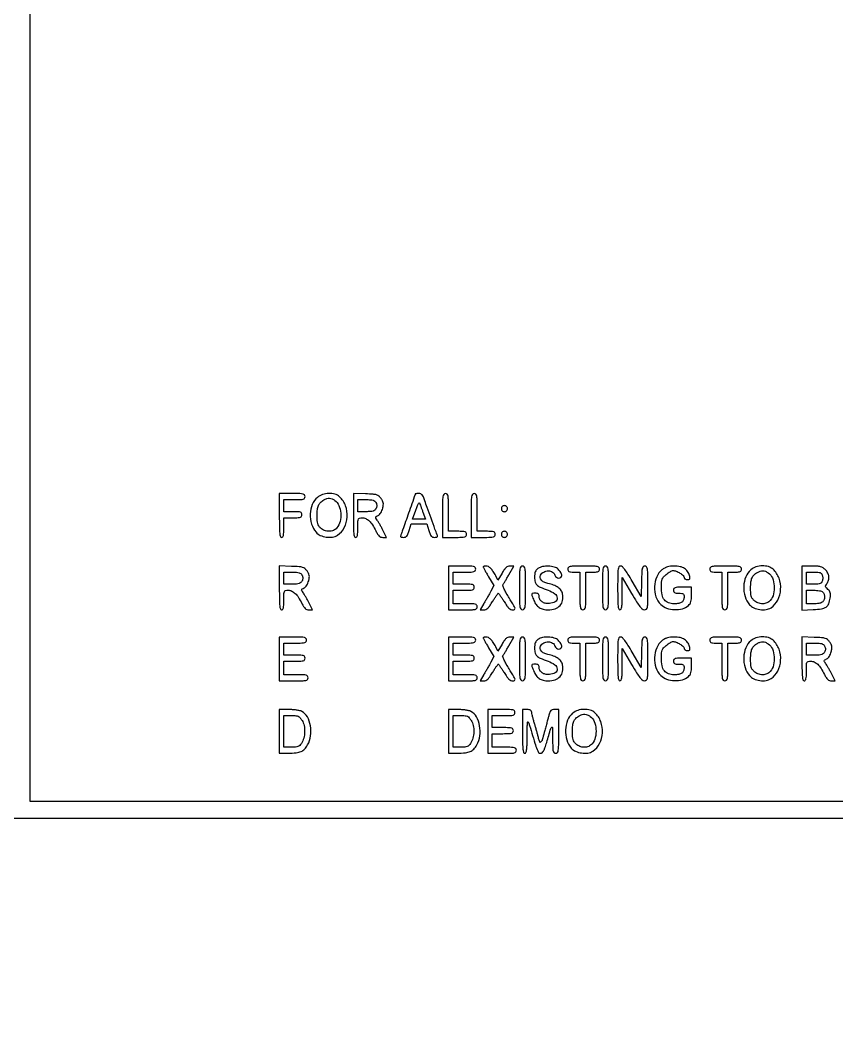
# Model space of a CAD drawing. Extents: x 0 to 1066, y 0 to 761.
# Drawn here: x 777.3 to 823, y 0 to 56.9 of the extents above; entities that cross this region are included whole.
import ezdxf

# ---------------------------------------------------------------- set-up
doc = ezdxf.new("R2010")
doc.units = 0
doc.header["$MEASUREMENT"] = 0

msp = doc.modelspace()

# ---------------------------------------------------------------- linework, layer by layer
for points in [[(183.390323, 95.266879, 0.000001), (192.989143, 95.254457, 0.000118)], [(329.859243, 95.267872, -0.000023), (352.558836, 95.240684, -0.000004), (375.624384, 95.211821, -0.198594)], [(479.458836, 95.240684, -0.000004), (502.524384, 95.211821, -0.198594)], [(710.559243, 95.267872, -0.000023), (733.258836, 95.240684, -0.000004), (756.324384, 95.211821, -0.198594)], [(416.092229, 95.24091, -0.000004), (439.072908, 95.212432, -0.198597)], [(542.992229, 95.24091, -0.000004), (565.972908, 95.212432, -0.198597)], [(606.442229, 95.24091, -0.000004), (629.422908, 95.212432, -0.198597)], [(669.892229, 95.24091, -0.000004), (692.872908, 95.212432, -0.198597)], [(756.492312, 95.079344, -0.00001), (757.544456, 86.85292, -0.000054)]]:
    msp.add_lwpolyline(points, format="xyb")
for points in [[(409.06215, 749.15415), (40.8618, 749.132981), (40.8618, 380.65769), (40.8618, 12.1824), (501.2973, 12.1824), (961.7328, 12.1824), (961.7328, 380.646631), (961.7328, 749.110861), (961.41555, 749.1633, 0.040886), (961.153339, 749.184871, 0.000002), (934.190609, 749.194398, 0.000089), (904.448031, 749.199508, 0.000054), (869.1804, 749.195529, -0.000029), (813.61687, 749.186499, -0.000004), (696.10453, 749.175037, -0.000004), (556.774728, 749.163736, -0.000004)], [(791.7714, 29.1447, 0.003213), (791.775728, 28.471179, 0.022561), (791.794738, 28.1436, 0.049302), (791.830653, 27.967877, 0.328801), (791.8983, 27.918, 0.232029), (791.960037, 27.94828, 0.108427), (791.999169, 28.0308, 0.047315), (792.019901, 28.186657, 0.00942), (792.0252, 28.4679), (792.0252, 29.0178), (792.5328, 29.0178, 0.008455), (792.826498, 29.022767, 0.072107), (792.9558, 29.046, 0.188641), (793.017332, 29.097268, 0.12648), (793.0404, 29.187, 0.12648), (793.017332, 29.276732, 0.188641), (792.9558, 29.328, 0.072107), (792.826498, 29.351233, 0.008455), (792.5328, 29.3562), (792.0252, 29.3562), (792.0252, 29.6946), (792.0252, 30.033), (792.6174, 30.033, 0.006583), (792.967292, 30.037607, 0.063075), (793.114425, 30.060193, 0.183695), (793.18327, 30.111626, 0.142406), (793.2096, 30.2022, 0.165398), (793.178483, 30.293695, 0.1727), (793.098563, 30.345274, 0.052938), (792.924845, 30.367157, 0.004884), (792.4905, 30.3714), (791.7714, 30.3714)], [(793.901203, 30.159373, 0.123885), (793.618012, 29.766677, 0.085485), (793.504437, 29.227757, 0.082885), (793.576908, 28.665736, 0.104562), (793.828639, 28.207126, 0.111799), (794.066609, 28.030775, 0.06908), (794.403008, 27.935081, 0.069045), (794.752965, 27.934615, 0.111332), (795.030882, 28.038681, 0.131426), (795.411639, 28.46466, 0.103697), (795.572054, 29.064311, 0.101152), (795.47939, 29.690653, 0.118621), (795.148771, 30.190219, 0.118666), (794.889035, 30.336801, 0.075716), (794.543356, 30.380738, 0.073305), (794.188341, 30.319407, 0.095814)], [(795.9168, 29.148121, 0.003202), (795.921126, 28.472613, 0.022501), (795.940132, 28.14417, 0.049121), (795.97603, 27.967947, 0.329081), (796.0437, 27.918, 0.232029), (796.105437, 27.94828, 0.108427), (796.144569, 28.0308, 0.047315), (796.165301, 28.186657, 0.00942), (796.1706, 28.4679, -0.00595), (796.174907, 28.829865, -0.096871), (796.200944, 28.947998, -0.238613), (796.26561, 29.001615, -0.056005), (796.409653, 29.0178, -0.111153), (796.611105, 28.972456, -0.081177), (796.80042, 28.841601, -0.058854), (796.98611, 28.614971, -0.025924), (797.177972, 28.27755, 0.021841), (797.277716, 28.098753, 0.069009), (797.36487, 27.993227, 0.100305), (797.457378, 27.937432, 0.085906), (797.569645, 27.918), (797.78085, 27.918), (797.574673, 28.31985, 0.006834), (797.486606, 28.485872, 0.006481), (797.392498, 28.652412, 0.006451), (797.305451, 28.79756, 0.022591), (797.244027, 28.887675, -0.02569), (797.177448, 28.986664, -0.192002), (797.168529, 29.041464, -0.198014), (797.199863, 29.08639, -0.027525), (797.300728, 29.143575, 0.089041), (797.378681, 29.201414, 0.046566), (797.453198, 29.297076, 0.042448), (797.516434, 29.417402, 0.038847), (797.560664, 29.550263, 0.026721), (797.594634, 29.726622, 0.076578), (797.592642, 29.851041, 0.082928), (797.553616, 29.963384, 0.035157), (797.467272, 30.098062, 0.057331), (797.344702, 30.22834, 0.10358), (797.216317, 30.297632, 0.055706), (797.021185, 30.332574, 0.007564), (796.605958, 30.353671), (795.9168, 30.378243)], [(799.385395, 30.35025, -0.084799), (799.378891, 30.312234, -0.000052), (799.01292, 29.273462, -0.000388), (798.677376, 28.323728, -0.009822), (798.580375, 28.06605, 0.060048), (798.560783, 27.992319, 0.230938), (798.575032, 27.948462, 0.170663), (798.623125, 27.924354, 0.031659), (798.723379, 27.918, 0.086283), (798.831494, 27.936797, 0.134827), (798.908323, 27.990759, 0.082591), (798.970396, 28.09777, 0.018432), (799.037868, 28.2987), (799.150276, 28.6794), (799.595243, 28.6794), (800.040211, 28.6794), (800.1468, 28.2987, 0.017944), (800.212185, 28.09379, 0.087286), (800.272412, 27.988331, 0.141822), (800.349634, 27.935952, 0.078722), (800.462946, 27.918, 0.029308), (800.568092, 27.924168, 0.166988), (800.617822, 27.948076, 0.236769), (800.632664, 27.991866, 0.061225), (800.61289, 28.06605, -0.006965), (800.490601, 28.382406, -0.001209), (800.269345, 28.98384, -0.001323), (800.049617, 29.590587, -0.005089), (799.917852, 29.96955, 0.017403), (799.839081, 30.1793, 0.074917), (799.770322, 30.293075, 0.125362), (799.690616, 30.350972, 0.094981), (799.584049, 30.3714, 0.00999), (799.507884, 30.369878, 0.016528), (799.443752, 30.365187, 0.010464), (799.392648, 30.358662, 0.371455)], [(800.9082, 29.1447), (800.9082, 27.918), (801.585, 27.918, 0.005351), (801.991178, 27.922347, 0.055952), (802.15605, 27.944437, 0.176663), (802.23226, 27.995984, 0.157888), (802.2618, 28.0872, 0.12648), (802.238732, 28.176932, 0.188641), (802.1772, 28.2282, 0.072107), (802.047898, 28.251433, 0.008455), (801.7542, 28.2564), (801.2466, 28.2564), (801.2466, 29.3139, 0.002827), (801.242869, 29.973859, 0.036854), (801.222066, 30.218062, 0.138781), (801.170806, 30.328532, 0.218517), (801.0774, 30.3714, 0.240299), (800.983078, 30.323291, 0.123223), (800.932267, 30.196912, 0.031956), (800.911789, 29.917562, 0.002322)], [(802.5156, 29.1447), (802.5156, 27.918), (803.1924, 27.918, 0.005351), (803.598578, 27.922347, 0.055952), (803.76345, 27.944437, 0.176663), (803.83966, 27.995984, 0.157888), (803.8692, 28.0872, 0.12648), (803.846132, 28.176932, 0.188641), (803.7846, 28.2282, 0.072107), (803.655298, 28.251433, 0.008455), (803.3616, 28.2564), (802.854, 28.2564), (802.854, 29.3139, 0.002827), (802.850269, 29.973859, 0.036854), (802.829466, 30.218062, 0.138781), (802.778206, 30.328532, 0.218517), (802.6848, 30.3714, 0.240299), (802.590478, 30.323291, 0.123223), (802.539667, 30.196912, 0.031956), (802.519189, 29.917562, 0.002322)], [(794.880297, 29.987639, -0.143223), (795.107998, 29.703323, -0.079931), (795.21046, 29.268153, -0.077332), (795.172265, 28.807018, -0.11509), (794.990996, 28.44675, -0.119537), (794.802584, 28.307195, -0.098447), (794.556927, 28.256552, -0.09388), (794.300477, 28.303262, -0.097006), (794.082203, 28.440347, -0.056872), (793.981283, 28.55944, -0.080028), (793.923387, 28.685796, -0.054705), (793.895563, 28.857524, -0.014142), (793.889091, 29.138297, -0.025001), (793.908155, 29.483155, -0.075567), (793.967582, 29.710138, -0.098225), (794.081037, 29.875005, -0.062967), (794.2671, 30.015419, -0.051006), (794.431866, 30.088758, -0.090781), (794.578514, 30.108795, -0.090761), (794.722771, 30.075581, -0.050966)], [(797.1858, 29.8638, -0.049536), (797.221962, 29.776426, -0.073486), (797.234053, 29.6946, -0.073486), (797.221962, 29.612774, -0.049536), (797.1858, 29.5254, -0.09537), (797.116905, 29.440475, -0.100861), (797.022666, 29.389233, -0.059921), (796.877632, 29.363248, -0.014397), (796.632923, 29.3562), (796.1706, 29.3562), (796.1706, 29.6946), (796.1706, 30.033), (796.632923, 30.033, -0.014397), (796.877632, 30.025952, -0.059921), (797.022666, 29.999967, -0.100861), (797.116905, 29.948725, -0.09537)], [(799.811555, 29.33505), (799.961344, 28.9332), (799.599038, 28.9332), (799.236732, 28.9332), (799.414543, 29.447618, -0.011999), (799.485293, 29.637424, -0.026422), (799.550317, 29.777859, -0.047278), (799.600634, 29.854501, -0.601846), (799.62706, 29.849468, 0.009837), (799.648896, 29.783295, 0.001488), (799.695571, 29.651923, 0.001668), (799.751662, 29.497156, 0.001442)], [(804.2076, 29.5254, 0.072254), (804.218331, 29.451531, 0.124864), (804.2499, 29.3985, 0.124864), (804.302931, 29.366931, 0.072254), (804.3768, 29.3562, 0.072254), (804.450669, 29.366931, 0.124864), (804.5037, 29.3985, 0.124864), (804.535269, 29.451531, 0.072254), (804.546, 29.5254, 0.072254), (804.535269, 29.599269, 0.124864), (804.5037, 29.6523, 0.124864), (804.450669, 29.683869, 0.072254), (804.3768, 29.6946, 0.072254), (804.302931, 29.683869, 0.124864), (804.2499, 29.6523, 0.124864), (804.218331, 29.599269, 0.072254)], [(804.2076, 28.0872, 0.072254), (804.218331, 28.013331, 0.124864), (804.2499, 27.9603, 0.124864), (804.302931, 27.928731, 0.072254), (804.3768, 27.918, 0.072254), (804.450669, 27.928731, 0.124864), (804.5037, 27.9603, 0.124864), (804.535269, 28.013331, 0.072254), (804.546, 28.0872, 0.072254), (804.535269, 28.161069, 0.124864), (804.5037, 28.2141, 0.124864), (804.450669, 28.245669, 0.072254), (804.3768, 28.2564, 0.072254), (804.302931, 28.245669, 0.124864), (804.2499, 28.2141, 0.124864), (804.218331, 28.161069, 0.072254)], [(791.7714, 25.087321, 0.003202), (791.775726, 24.411813, 0.022501), (791.794732, 24.08337, 0.049121), (791.83063, 23.907147, 0.329081), (791.8983, 23.8572, 0.232029), (791.960037, 23.88748, 0.108427), (791.999169, 23.97, 0.047315), (792.019901, 24.125857, 0.00942), (792.0252, 24.4071, -0.00595), (792.029507, 24.769065, -0.096871), (792.055544, 24.887198, -0.238613), (792.12021, 24.940815, -0.056005), (792.264253, 24.957, -0.111153), (792.465705, 24.911656, -0.081177), (792.65502, 24.780801, -0.058854), (792.84071, 24.554171, -0.025924), (793.032572, 24.21675, 0.021841), (793.132316, 24.037953, 0.069009), (793.21947, 23.932427, 0.100305), (793.311978, 23.876632, 0.085906), (793.424245, 23.8572), (793.63545, 23.8572), (793.429273, 24.25905, 0.006834), (793.341206, 24.425072, 0.006481), (793.247098, 24.591612, 0.006451), (793.160051, 24.73676, 0.022591), (793.098627, 24.826875, -0.02569), (793.032048, 24.925864, -0.192002), (793.023129, 24.980664, -0.198014), (793.054463, 25.02559, -0.027525), (793.155328, 25.082775, 0.089041), (793.233281, 25.140614, 0.046566), (793.307798, 25.236276, 0.042448), (793.371034, 25.356602, 0.038847), (793.415264, 25.489463, 0.026721), (793.449234, 25.665822, 0.076578), (793.447242, 25.790241, 0.082928), (793.408216, 25.902584, 0.035157), (793.321872, 26.037262, 0.057331), (793.199302, 26.16754, 0.10358), (793.070917, 26.236832, 0.055706), (792.875785, 26.271774, 0.007564), (792.460558, 26.292871), (791.7714, 26.317443)], [(801.2466, 25.0839), (801.2466, 23.8572), (802.0503, 23.8572, 0.004147), (802.541009, 23.86127, 0.047763), (802.732388, 23.882803, 0.16431), (802.819794, 23.934393, 0.179874), (802.854, 24.0264, 0.157888), (802.82446, 24.117616, 0.176663), (802.74825, 24.169162, 0.055952), (802.583378, 24.191253, 0.005351), (802.1772, 24.1956), (801.5004, 24.1956), (801.5004, 24.5763), (801.5004, 24.957), (802.0926, 24.957, 0.006583), (802.442492, 24.961607, 0.063075), (802.589625, 24.984193, 0.183695), (802.65847, 25.035626, 0.142406), (802.6848, 25.1262, 0.142406), (802.65847, 25.216774, 0.183695), (802.589625, 25.268207, 0.063075), (802.442492, 25.290793, 0.006583), (802.0926, 25.2954), (801.5004, 25.2954), (801.5004, 25.6338), (801.5004, 25.9722), (802.1349, 25.9722, 0.005909), (802.512926, 25.976667, 0.059311), (802.668938, 25.99899, 0.180365), (802.741456, 26.050488, 0.150217), (802.7694, 26.1414, 0.17273), (802.736727, 26.233157, 0.168559), (802.653075, 26.28475, 0.050222), (802.470522, 26.306449, 0.004487), (802.008, 26.3106), (801.2466, 26.3106)], [(803.1924, 26.258217, 0.12301), (803.201301, 26.222585, 0.003159), (803.280475, 26.076233, 0.006529), (803.377337, 25.905192, 0.00439), (803.492231, 25.712259), (803.792061, 25.218684), (803.616897, 24.897492, -0.002869), (803.534634, 24.748688, -0.001518), (803.430989, 24.565032, -0.00151), (803.323812, 24.377775, -0.002337), (803.229997, 24.21675), (803.018262, 23.8572), (803.227488, 23.8572, 0.105199), (803.344489, 23.882092, 0.085914), (803.451015, 23.953519, 0.052726), (803.56562, 24.088656, 0.014746), (803.715022, 24.3225, -0.006681), (803.824854, 24.500678, -0.010501), (803.92441, 24.650413, -0.004849), (804.011705, 24.773349, -0.254944), (804.037015, 24.785401, -0.226292), (804.062331, 24.771572, -0.004433), (804.150163, 24.647729, -0.009702), (804.250318, 24.497695, -0.006242), (804.360853, 24.320101, 0.014971), (804.510172, 24.089273, 0.051802), (804.625724, 23.954191, 0.083594), (804.732553, 23.88222, 0.106918), (804.848224, 23.8572, 0.130295), (804.947299, 23.883464, 0.351922), (804.972235, 23.94667, 0.060655), (804.908839, 24.087806, 0.002956), (804.640563, 24.526122, -0.011173), (804.48633, 24.787667, -0.01758), (804.367015, 25.019501, -0.011947), (804.282079, 25.211624, -0.293207), (804.291932, 25.266372, 0.047422), (804.330279, 25.316428, 0.003721), (804.41838, 25.459642, 0.005039), (804.520667, 25.632636, 0.003834), (804.629365, 25.82415), (804.900552, 26.3106), (804.689015, 26.3106, 0.093558), (804.574444, 26.288973, 0.088897), (804.473318, 26.226906, 0.059307), (804.370531, 26.110775, 0.018991), (804.246337, 25.916189), (804.015197, 25.521777), (803.88931, 25.768139, 0.025616), (803.751375, 26.007039, 0.052309), (803.615502, 26.17528, 0.070756), (803.481301, 26.276379, 0.126762), (803.348488, 26.3106, 0.031847), (803.288694, 26.306788, 0.049151), (803.238251, 26.295212, 0.063174), (803.203325, 26.278343, 0.253917)], [(805.2228, 25.0839, 0.002322), (805.226389, 24.311038, 0.031956), (805.246867, 24.031687, 0.123223), (805.297678, 23.905309, 0.240299), (805.392, 23.8572, 0.240299), (805.486322, 23.905309, 0.123223), (805.537133, 24.031687, 0.031956), (805.557611, 24.311038, 0.002322), (805.5612, 25.0839, 0.002322), (805.557611, 25.856762, 0.031956), (805.537133, 26.136112, 0.123223), (805.486322, 26.262491, 0.240299), (805.392, 26.3106, 0.240299), (805.297678, 26.262491, 0.123223), (805.246867, 26.136112, 0.031956), (805.226389, 25.856762, 0.002322)], [(806.25915, 26.168944, 0.064007), (806.166352, 26.084732, 0.085808), (806.108551, 25.987165, 0.066535), (806.078034, 25.857274, 0.024477), (806.0688, 25.668758, 0.055339), (806.097437, 25.410812, 0.149321), (806.187673, 25.252324, 0.090969), (806.381444, 25.126662, 0.013145), (806.822897, 24.956657, -0.070637), (807.197395, 24.760569, -0.215768), (807.337151, 24.517824, -0.299828), (807.229396, 24.313464, -0.104684), (806.895604, 24.21227, -0.073735), (806.669138, 24.226205, -0.104161), (806.484847, 24.307673, -0.119079), (806.365523, 24.446512, -0.118782), (806.3226, 24.624643, 0.082235), (806.310146, 24.699852, 0.147435), (806.274033, 24.750334, 0.119852), (806.209824, 24.778894, 0.045016), (806.1111, 24.7878, 0.028442), (805.956693, 24.77901, 0.327023), (805.914592, 24.740113, 0.139119), (805.921229, 24.660942, 0.005125), (806.031089, 24.378001, 0.065244), (806.159877, 24.148252, 0.088006), (806.333242, 23.985438, 0.085852), (806.55554, 23.889565, 0.059042), (806.828673, 23.8572, 0.079385), (807.217877, 23.919386, 0.130563), (807.495688, 24.100024, 0.137881), (807.637828, 24.386502, 0.093265), (807.638028, 24.753247, 0.114024), (807.554495, 24.944128, 0.079467), (807.38547, 25.108886, 0.063948), (807.136122, 25.2407, 0.038754), (806.814966, 25.333434, -0.060203), (806.598287, 25.406177, -0.103319), (806.447206, 25.521045, -0.141227), (806.382842, 25.659835, -0.162669), (806.407278, 25.803146, -0.149104), (806.581037, 25.976203, -0.123853), (806.835431, 26.038698, -0.133716), (807.074753, 25.9721, -0.183571), (807.212273, 25.798672, 0.153609), (807.294187, 25.682012, 0.157876), (807.427216, 25.634861, 0.194842), (807.543196, 25.678172, 0.210147), (807.5916, 25.788253, 0.093821), (807.577933, 25.860446, 0.037607), (807.534083, 25.95137, 0.035541), (807.470723, 26.044863, 0.037508), (807.395797, 26.126653, 0.118482), (807.17007, 26.255394, 0.061394), (806.847723, 26.307356, 0.060569), (806.515556, 26.279454, 0.10142)], [(807.93, 26.1414, 0.094959), (807.946563, 26.054974, 0.184152), (807.99345, 26.003925, 0.098846), (808.086439, 25.97853, 0.017388), (808.2684, 25.9722), (808.6068, 25.9722), (808.6068, 24.9147, 0.002827), (808.610531, 24.254741, 0.036854), (808.631334, 24.010537, 0.138781), (808.682594, 23.900068, 0.218517), (808.776, 23.8572, 0.218517), (808.869406, 23.900068, 0.138781), (808.920666, 24.010537, 0.036854), (808.941469, 24.254741, 0.002827), (808.9452, 24.9147), (808.9452, 25.9722), (809.3259, 25.9722, 0.013964), (809.535658, 25.978059, 0.090841), (809.637863, 26.00275, 0.188085), (809.688434, 26.053795, 0.102588), (809.7066, 26.1414, 0.193568), (809.669402, 26.233885, 0.15568), (809.574413, 26.285421, 0.043488), (809.365405, 26.306667, 0.003595), (808.8183, 26.3106, 0.003595), (808.271195, 26.306667, 0.043488), (808.062188, 26.285421, 0.15568), (807.967198, 26.233885, 0.193568)], [(809.8758, 25.0839, 0.002322), (809.879389, 24.311038, 0.031956), (809.899867, 24.031687, 0.123223), (809.950678, 23.905309, 0.240299), (810.045, 23.8572, 0.240299), (810.139322, 23.905309, 0.123223), (810.190133, 24.031687, 0.031956), (810.210611, 24.311038, 0.002322), (810.2142, 25.0839, 0.002322), (810.210611, 25.856762, 0.031956), (810.190133, 26.136112, 0.123223), (810.139322, 26.262491, 0.240299), (810.045, 26.3106, 0.240299), (809.950678, 26.262491, 0.123223), (809.899867, 26.136112, 0.031956), (809.879389, 25.856762, 0.002322)], [(810.7218, 25.0839, 0.003213), (810.726128, 24.410379, 0.022561), (810.745138, 24.0828, 0.049302), (810.781053, 23.907077, 0.328801), (810.8487, 23.8572, 0.295501), (810.914072, 23.899531, 0.070336), (810.951806, 24.030231, 0.029944), (810.97184, 24.277794, 0.004715), (810.977437, 24.76665), (810.979274, 25.6761), (811.506187, 24.769957, 0.006242), (811.785561, 24.303024, 0.029041), (811.965282, 24.045737, 0.052989), (812.102526, 23.905238, 0.170079), (812.22345, 23.860507, 0.199339), (812.331731, 23.903273, 0.163117), (812.389425, 24.014706, 0.036571), (812.410504, 24.273581, 0.002034), (812.4138, 25.0839, 0.002367), (812.410169, 25.851072, 0.031318), (812.389784, 26.133383, 0.117824), (812.339977, 26.262077, 0.246563), (812.24756, 26.3106, 0.195513), (812.156755, 26.273682, 0.145553), (812.103452, 26.178256, 0.043894), (812.075939, 25.971993, 0.004128), (812.05721, 25.460718), (812.0331, 24.610836), (811.539917, 25.460718, 0.007787), (811.299838, 25.859983, 0.025041), (811.123001, 26.11461, 0.035073), (810.985147, 26.269518, 0.195814), (810.884267, 26.3106, 0.254619), (810.794261, 26.261588, 0.110911), (810.745751, 26.129758, 0.030502), (810.725487, 25.843586, 0.002427)], [(813.204928, 26.098743, 0.129246), (812.908805, 25.706097, 0.088626), (812.790613, 25.157792, 0.087215), (812.869165, 24.594133, 0.118789), (813.13596, 24.157931, 0.112618), (813.464424, 23.951494, 0.075265), (813.902535, 23.868795, 0.075304), (814.345252, 23.919485, 0.113008), (814.687123, 24.101566, 0.065979), (814.774955, 24.200789, 0.074329), (814.829672, 24.315691, 0.054743), (814.858567, 24.468684, 0.019325), (814.8672, 24.691973), (814.8672, 25.1262), (814.3596, 25.1262, 0.008455), (814.065902, 25.121233, 0.072107), (813.9366, 25.098, 0.188641), (813.875068, 25.046732, 0.12648), (813.852, 24.957, 0.087745), (813.866999, 24.872192, 0.177212), (813.910163, 24.821036, 0.10769), (813.993766, 24.794753, 0.022514), (814.1481, 24.7878, -0.021714), (814.310185, 24.780758, -0.124268), (814.390865, 24.752751, -0.187079), (814.431295, 24.696064, -0.062494), (814.4442, 24.59322, -0.091498), (814.410563, 24.410947, -0.148314), (814.314774, 24.287386, -0.113347), (814.144688, 24.217247, -0.041372), (813.88352, 24.1956, -0.086758), (813.560934, 24.251999, -0.145015), (813.340723, 24.413975, -0.116882), (813.214779, 24.699149, -0.045825), (813.1752, 25.130089, -0.015089), (813.183847, 25.416568, -0.073154), (813.217095, 25.575358, -0.095003), (813.290551, 25.697379, -0.035007), (813.435491, 25.83778, -0.021479), (813.544286, 25.921617, -0.024071), (813.655926, 25.992463, -0.024321), (813.755791, 26.043028, -0.105406), (813.820392, 26.0568, -0.095864), (813.997727, 26.022484, -0.042073), (814.212296, 25.914465, -0.039621), (814.394719, 25.781547, -0.218876), (814.4442, 25.673927, 0.137225), (814.457737, 25.625532, 0.104143), (814.495596, 25.585139, 0.087371), (814.553139, 25.558335, 0.065501), (814.622571, 25.5492, 0.051376), (814.715548, 25.558779, 0.224479), (814.758499, 25.591225, 0.158116), (814.76918, 25.653988, 0.023398), (814.744342, 25.78185, 0.090086), (814.642094, 26.01184, 0.105062), (814.469633, 26.176882, 0.089301), (814.22108, 26.274988, 0.048933), (813.8943, 26.307781, 0.02471), (813.674834, 26.297418, 0.049497), (813.504712, 26.263729, 0.05494), (813.356239, 26.200221, 0.038421)], [(815.8824, 26.1414, 0.094959), (815.898963, 26.054974, 0.184152), (815.94585, 26.003925, 0.098846), (816.038839, 25.97853, 0.017388), (816.2208, 25.9722), (816.5592, 25.9722), (816.5592, 24.9147, 0.002827), (816.562931, 24.254741, 0.036854), (816.583734, 24.010537, 0.138781), (816.634994, 23.900068, 0.218517), (816.7284, 23.8572, 0.218517), (816.821806, 23.900068, 0.138781), (816.873066, 24.010537, 0.036854), (816.893869, 24.254741, 0.002827), (816.8976, 24.9147), (816.8976, 25.9722), (817.2783, 25.9722, 0.013964), (817.488058, 25.978059, 0.090841), (817.590263, 26.00275, 0.188085), (817.640834, 26.053795, 0.102588), (817.659, 26.1414, 0.193568), (817.621802, 26.233885, 0.15568), (817.526813, 26.285421, 0.043488), (817.317805, 26.306667, 0.003595), (816.7707, 26.3106, 0.003595), (816.223595, 26.306667, 0.043488), (816.014588, 26.285421, 0.15568), (815.919598, 26.233885, 0.193568)], [(818.181403, 26.098573, 0.123885), (817.898212, 25.705877, 0.085485), (817.784637, 25.166957, 0.082885), (817.857108, 24.604936, 0.104562), (818.108839, 24.146326, 0.111799), (818.346809, 23.969975, 0.06908), (818.683208, 23.874281, 0.069045), (819.033165, 23.873815, 0.111332), (819.311082, 23.977881, 0.131426), (819.691839, 24.40386, 0.103697), (819.852254, 25.003511, 0.101152), (819.75959, 25.629853, 0.118621), (819.428971, 26.129419, 0.118666), (819.169235, 26.276001, 0.075716), (818.823556, 26.319938, 0.073305), (818.468541, 26.258607, 0.095814)], [(821.043, 25.074653), (821.043, 23.838706), (821.676049, 23.870674, 0.024309), (822.146974, 23.917479, 0.112633), (822.400126, 24.016248, 0.153372), (822.543942, 24.197735, 0.058166), (822.62468, 24.514548, 0.023573), (822.640421, 24.696707, 0.073694), (822.62719, 24.818663, 0.094912), (822.581836, 24.913902, 0.057312), (822.496525, 25.005808, -0.027153), (822.401813, 25.096259, -0.149392), (822.370977, 25.158888, -0.161279), (822.381637, 25.22542, -0.033096), (822.444133, 25.328545, 0.080592), (822.538489, 25.523787, 0.100315), (822.556443, 25.724137, 0.097349), (822.494781, 25.920223, 0.071783), (822.358145, 26.102945, 0.050512), (822.223995, 26.212421, 0.079484), (822.088803, 26.273587, 0.053942), (821.90631, 26.302752, 0.012674), (821.596745, 26.3106), (821.043, 26.3106)], [(793.0404, 25.803, -0.049536), (793.076562, 25.715626, -0.073486), (793.088653, 25.6338, -0.073486), (793.076562, 25.551974, -0.049536), (793.0404, 25.4646, -0.09537), (792.971505, 25.379675, -0.100861), (792.877266, 25.328433, -0.059921), (792.732232, 25.302448, -0.014397), (792.487523, 25.2954), (792.0252, 25.2954), (792.0252, 25.6338), (792.0252, 25.9722), (792.487523, 25.9722, -0.014397), (792.732232, 25.965152, -0.059921), (792.877266, 25.939167, -0.100861), (792.971505, 25.887925, -0.09537)], [(819.160497, 25.926839, -0.143223), (819.388198, 25.642523, -0.079931), (819.49066, 25.207353, -0.077332), (819.452465, 24.746218, -0.11509), (819.271196, 24.38595, -0.119537), (819.082784, 24.246395, -0.098447), (818.837127, 24.195752, -0.09388), (818.580677, 24.242462, -0.097006), (818.362403, 24.379547, -0.056872), (818.261483, 24.49864, -0.080028), (818.203587, 24.624996, -0.054705), (818.175763, 24.796724, -0.014142), (818.169291, 25.077497, -0.025001), (818.188355, 25.422355, -0.075567), (818.247782, 25.649338, -0.098225), (818.361237, 25.814205, -0.062967), (818.5473, 25.954619, -0.051006), (818.712066, 26.027958, -0.090781), (818.858714, 26.047995, -0.090761), (819.002971, 26.014781, -0.050966)], [(822.1851, 25.803, -0.047189), (822.201779, 25.72589, -0.029688), (822.207252, 25.6338, -0.029688), (822.201779, 25.54171, -0.047189), (822.1851, 25.4646, -0.103276), (822.136962, 25.379174, -0.127418), (822.061671, 25.327847, -0.071188), (821.936644, 25.302146, -0.015153), (821.714099, 25.2954), (821.2968, 25.2954), (821.2968, 25.6338), (821.2968, 25.9722), (821.714099, 25.9722, -0.015153), (821.936644, 25.965454, -0.071188), (822.061671, 25.939753, -0.127418), (822.136962, 25.888426, -0.103276)], [(822.21048, 24.85548, -0.070395), (822.249394, 24.803739, -0.038897), (822.282179, 24.731594, -0.037889), (822.304531, 24.65177, -0.049362), (822.312, 24.5763, -0.103441), (822.275345, 24.401018, -0.151109), (822.172993, 24.282479, -0.105063), (821.989577, 24.215685, -0.034985), (821.70288, 24.1956), (821.2968, 24.1956), (821.2968, 24.5763), (821.2968, 24.957), (821.70288, 24.957, -0.022886), (821.865785, 24.94954, -0.026473), (822.019496, 24.927178, -0.026952), (822.145695, 24.894781, -0.120635)], [(791.7714, 21.1077), (791.7714, 19.881), (792.5751, 19.881, 0.004147), (793.065809, 19.88507, 0.047763), (793.257188, 19.906603, 0.16431), (793.344594, 19.958193, 0.179874), (793.3788, 20.0502, 0.157888), (793.34926, 20.141416, 0.176663), (793.27305, 20.192963, 0.055952), (793.108178, 20.215053, 0.005351), (792.702, 20.2194), (792.0252, 20.2194), (792.0252, 20.6001), (792.0252, 20.9808), (792.6174, 20.9808, 0.006583), (792.967292, 20.985407, 0.063075), (793.114425, 21.007993, 0.183695), (793.18327, 21.059426, 0.142406), (793.2096, 21.15, 0.142406), (793.18327, 21.240574, 0.183695), (793.114425, 21.292007, 0.063075), (792.967292, 21.314593, 0.006583), (792.6174, 21.3192), (792.0252, 21.3192), (792.0252, 21.6576), (792.0252, 21.996), (792.6597, 21.996, 0.005909), (793.037726, 22.000467, 0.059311), (793.193738, 22.02279, 0.180365), (793.266256, 22.074288, 0.150217), (793.2942, 22.1652, 0.17273), (793.261527, 22.256957, 0.168559), (793.177875, 22.30855, 0.050222), (792.995322, 22.330249, 0.004487), (792.5328, 22.3344), (791.7714, 22.3344)], [(801.2466, 21.1077), (801.2466, 19.881), (802.0503, 19.881, 0.004147), (802.541009, 19.88507, 0.047763), (802.732388, 19.906603, 0.16431), (802.819794, 19.958193, 0.179874), (802.854, 20.0502, 0.157888), (802.82446, 20.141416, 0.176663), (802.74825, 20.192963, 0.055952), (802.583378, 20.215053, 0.005351), (802.1772, 20.2194), (801.5004, 20.2194), (801.5004, 20.6001), (801.5004, 20.9808), (802.0926, 20.9808, 0.006583), (802.442492, 20.985407, 0.063075), (802.589625, 21.007993, 0.183695), (802.65847, 21.059426, 0.142406), (802.6848, 21.15, 0.142406), (802.65847, 21.240574, 0.183695), (802.589625, 21.292007, 0.063075), (802.442492, 21.314593, 0.006583), (802.0926, 21.3192), (801.5004, 21.3192), (801.5004, 21.6576), (801.5004, 21.996), (802.1349, 21.996, 0.005909), (802.512926, 22.000467, 0.059311), (802.668938, 22.02279, 0.180365), (802.741456, 22.074288, 0.150217), (802.7694, 22.1652, 0.17273), (802.736727, 22.256957, 0.168559), (802.653075, 22.30855, 0.050222), (802.470522, 22.330249, 0.004487), (802.008, 22.3344), (801.2466, 22.3344)], [(803.1924, 22.282017, 0.12301), (803.201301, 22.246385, 0.003159), (803.280475, 22.100033, 0.006529), (803.377337, 21.928992, 0.00439), (803.492231, 21.736059), (803.792061, 21.242484), (803.616897, 20.921292, -0.002869), (803.534634, 20.772488, -0.001518), (803.430989, 20.588832, -0.00151), (803.323812, 20.401575, -0.002337), (803.229997, 20.24055), (803.018262, 19.881), (803.227488, 19.881, 0.105199), (803.344489, 19.905892, 0.085914), (803.451015, 19.977319, 0.052726), (803.56562, 20.112456, 0.014746), (803.715022, 20.3463, -0.006681), (803.824854, 20.524478, -0.010501), (803.92441, 20.674213, -0.004849), (804.011705, 20.797149, -0.254944), (804.037015, 20.809201, -0.226292), (804.062331, 20.795372, -0.004433), (804.150163, 20.671529, -0.009702), (804.250318, 20.521495, -0.006242), (804.360853, 20.343901, 0.014971), (804.510172, 20.113073, 0.051802), (804.625724, 19.977991, 0.083594), (804.732553, 19.90602, 0.106918), (804.848224, 19.881, 0.130295), (804.947299, 19.907264, 0.351922), (804.972235, 19.97047, 0.060655), (804.908839, 20.111606, 0.002956), (804.640563, 20.549922, -0.011173), (804.48633, 20.811467, -0.01758), (804.367015, 21.043301, -0.011947), (804.282079, 21.235424, -0.293207), (804.291932, 21.290172, 0.047422), (804.330279, 21.340228, 0.003721), (804.41838, 21.483442, 0.005039), (804.520667, 21.656436, 0.003834), (804.629365, 21.84795), (804.900552, 22.3344), (804.689015, 22.3344, 0.093558), (804.574444, 22.312773, 0.088897), (804.473318, 22.250706, 0.059307), (804.370531, 22.134575, 0.018991), (804.246337, 21.939989), (804.015197, 21.545577), (803.88931, 21.791939, 0.025616), (803.751375, 22.030839, 0.052309), (803.615502, 22.19908, 0.070756), (803.481301, 22.300179, 0.126762), (803.348488, 22.3344, 0.031847), (803.288694, 22.330588, 0.049151), (803.238251, 22.319012, 0.063174), (803.203325, 22.302143, 0.253917)], [(805.2228, 21.1077, 0.002322), (805.226389, 20.334838, 0.031956), (805.246867, 20.055487, 0.123223), (805.297678, 19.929109, 0.240299), (805.392, 19.881, 0.240299), (805.486322, 19.929109, 0.123223), (805.537133, 20.055487, 0.031956), (805.557611, 20.334838, 0.002322), (805.5612, 21.1077, 0.002322), (805.557611, 21.880562, 0.031956), (805.537133, 22.159912, 0.123223), (805.486322, 22.286291, 0.240299), (805.392, 22.3344, 0.240299), (805.297678, 22.286291, 0.123223), (805.246867, 22.159912, 0.031956), (805.226389, 21.880562, 0.002322)], [(806.25915, 22.192744, 0.064007), (806.166352, 22.108532, 0.085808), (806.108551, 22.010965, 0.066535), (806.078034, 21.881074, 0.024477), (806.0688, 21.692558, 0.055339), (806.097437, 21.434612, 0.149321), (806.187673, 21.276124, 0.090969), (806.381444, 21.150462, 0.013145), (806.822897, 20.980457, -0.070637), (807.197395, 20.784369, -0.215768), (807.337151, 20.541624, -0.299828), (807.229396, 20.337264, -0.104684), (806.895604, 20.23607, -0.073735), (806.669138, 20.250005, -0.104161), (806.484847, 20.331473, -0.119079), (806.365523, 20.470312, -0.118782), (806.3226, 20.648443, 0.082235), (806.310146, 20.723652, 0.147435), (806.274033, 20.774134, 0.119852), (806.209824, 20.802694, 0.045016), (806.1111, 20.8116, 0.028442), (805.956693, 20.80281, 0.327023), (805.914592, 20.763913, 0.139119), (805.921229, 20.684742, 0.005125), (806.031089, 20.401801, 0.065244), (806.159877, 20.172052, 0.088006), (806.333242, 20.009238, 0.085852), (806.55554, 19.913365, 0.059042), (806.828673, 19.881, 0.079385), (807.217877, 19.943186, 0.130563), (807.495688, 20.123824, 0.137881), (807.637828, 20.410302, 0.093265), (807.638028, 20.777047, 0.114024), (807.554495, 20.967928, 0.079467), (807.38547, 21.132686, 0.063948), (807.136122, 21.2645, 0.038754), (806.814966, 21.357234, -0.060203), (806.598287, 21.429977, -0.103319), (806.447206, 21.544845, -0.141227), (806.382842, 21.683635, -0.162669), (806.407278, 21.826946, -0.149104), (806.581037, 22.000003, -0.123853), (806.835431, 22.062498, -0.133716), (807.074753, 21.9959, -0.183571), (807.212273, 21.822472, 0.153609), (807.294187, 21.705812, 0.157876), (807.427216, 21.658661, 0.194842), (807.543196, 21.701972, 0.210147), (807.5916, 21.812053, 0.093821), (807.577933, 21.884246, 0.037607), (807.534083, 21.97517, 0.035541), (807.470723, 22.068663, 0.037508), (807.395797, 22.150453, 0.118482), (807.17007, 22.279194, 0.061394), (806.847723, 22.331156, 0.060569), (806.515556, 22.303254, 0.10142)], [(807.93, 22.1652, 0.094959), (807.946563, 22.078774, 0.184152), (807.99345, 22.027725, 0.098846), (808.086439, 22.00233, 0.017388), (808.2684, 21.996), (808.6068, 21.996), (808.6068, 20.9385, 0.002827), (808.610531, 20.278541, 0.036854), (808.631334, 20.034337, 0.138781), (808.682594, 19.923868, 0.218517), (808.776, 19.881, 0.218517), (808.869406, 19.923868, 0.138781), (808.920666, 20.034337, 0.036854), (808.941469, 20.278541, 0.002827), (808.9452, 20.9385), (808.9452, 21.996), (809.3259, 21.996, 0.013964), (809.535658, 22.001859, 0.090841), (809.637863, 22.02655, 0.188085), (809.688434, 22.077595, 0.102588), (809.7066, 22.1652, 0.193568), (809.669402, 22.257685, 0.15568), (809.574413, 22.309221, 0.043488), (809.365405, 22.330467, 0.003595), (808.8183, 22.3344, 0.003595), (808.271195, 22.330467, 0.043488), (808.062188, 22.309221, 0.15568), (807.967198, 22.257685, 0.193568)], [(809.8758, 21.1077, 0.002322), (809.879389, 20.334838, 0.031956), (809.899867, 20.055487, 0.123223), (809.950678, 19.929109, 0.240299), (810.045, 19.881, 0.240299), (810.139322, 19.929109, 0.123223), (810.190133, 20.055487, 0.031956), (810.210611, 20.334838, 0.002322), (810.2142, 21.1077, 0.002322), (810.210611, 21.880562, 0.031956), (810.190133, 22.159912, 0.123223), (810.139322, 22.286291, 0.240299), (810.045, 22.3344, 0.240299), (809.950678, 22.286291, 0.123223), (809.899867, 22.159912, 0.031956), (809.879389, 21.880562, 0.002322)], [(810.7218, 21.1077, 0.003213), (810.726128, 20.434179, 0.022561), (810.745138, 20.1066, 0.049302), (810.781053, 19.930877, 0.328801), (810.8487, 19.881, 0.295501), (810.914072, 19.923331, 0.070336), (810.951806, 20.054031, 0.029944), (810.97184, 20.301594, 0.004715), (810.977437, 20.79045), (810.979274, 21.6999), (811.506187, 20.793757, 0.006242), (811.785561, 20.326824, 0.029041), (811.965282, 20.069537, 0.052989), (812.102526, 19.929038, 0.170079), (812.22345, 19.884307, 0.199339), (812.331731, 19.927073, 0.163117), (812.389425, 20.038506, 0.036571), (812.410504, 20.297381, 0.002034), (812.4138, 21.1077, 0.002367), (812.410169, 21.874872, 0.031318), (812.389784, 22.157183, 0.117824), (812.339977, 22.285877, 0.246563), (812.24756, 22.3344, 0.195513), (812.156755, 22.297482, 0.145553), (812.103452, 22.202056, 0.043894), (812.075939, 21.995793, 0.004128), (812.05721, 21.484518), (812.0331, 20.634636), (811.539917, 21.484518, 0.007787), (811.299838, 21.883783, 0.025041), (811.123001, 22.13841, 0.035073), (810.985147, 22.293318, 0.195814), (810.884267, 22.3344, 0.254619), (810.794261, 22.285388, 0.110911), (810.745751, 22.153558, 0.030502), (810.725487, 21.867386, 0.002427)], [(813.204928, 22.122543, 0.129246), (812.908805, 21.729897, 0.088626), (812.790613, 21.181592, 0.087215), (812.869165, 20.617933, 0.118789), (813.13596, 20.181731, 0.112618), (813.464424, 19.975294, 0.075265), (813.902535, 19.892595, 0.075304), (814.345252, 19.943285, 0.113008), (814.687123, 20.125366, 0.065979), (814.774955, 20.224589, 0.074329), (814.829672, 20.339491, 0.054743), (814.858567, 20.492484, 0.019325), (814.8672, 20.715773), (814.8672, 21.15), (814.3596, 21.15, 0.008455), (814.065902, 21.145033, 0.072107), (813.9366, 21.1218, 0.188641), (813.875068, 21.070532, 0.12648), (813.852, 20.9808, 0.087745), (813.866999, 20.895992, 0.177212), (813.910163, 20.844836, 0.10769), (813.993766, 20.818553, 0.022514), (814.1481, 20.8116, -0.021714), (814.310185, 20.804558, -0.124268), (814.390865, 20.776551, -0.187079), (814.431295, 20.719864, -0.062494), (814.4442, 20.61702, -0.091498), (814.410563, 20.434747, -0.148314), (814.314774, 20.311186, -0.113347), (814.144688, 20.241047, -0.041372), (813.88352, 20.2194, -0.086758), (813.560934, 20.275799, -0.145015), (813.340723, 20.437775, -0.116882), (813.214779, 20.722949, -0.045825), (813.1752, 21.153889, -0.015089), (813.183847, 21.440368, -0.073154), (813.217095, 21.599158, -0.095003), (813.290551, 21.721179, -0.035007), (813.435491, 21.86158, -0.021479), (813.544286, 21.945417, -0.024071), (813.655926, 22.016263, -0.024321), (813.755791, 22.066828, -0.105406), (813.820392, 22.0806, -0.095864), (813.997727, 22.046284, -0.042073), (814.212296, 21.938265, -0.039621), (814.394719, 21.805347, -0.218876), (814.4442, 21.697727, 0.137225), (814.457737, 21.649332, 0.104143), (814.495596, 21.608939, 0.087371), (814.553139, 21.582135, 0.065501), (814.622571, 21.573, 0.051376), (814.715548, 21.582579, 0.224479), (814.758499, 21.615025, 0.158116), (814.76918, 21.677788, 0.023398), (814.744342, 21.80565, 0.090086), (814.642094, 22.03564, 0.105062), (814.469633, 22.200682, 0.089301), (814.22108, 22.298788, 0.048933), (813.8943, 22.331581, 0.02471), (813.674834, 22.321218, 0.049497), (813.504712, 22.287529, 0.05494), (813.356239, 22.224021, 0.038421)], [(815.8824, 22.1652, 0.094959), (815.898963, 22.078774, 0.184152), (815.94585, 22.027725, 0.098846), (816.038839, 22.00233, 0.017388), (816.2208, 21.996), (816.5592, 21.996), (816.5592, 20.9385, 0.002827), (816.562931, 20.278541, 0.036854), (816.583734, 20.034337, 0.138781), (816.634994, 19.923868, 0.218517), (816.7284, 19.881, 0.218517), (816.821806, 19.923868, 0.138781), (816.873066, 20.034337, 0.036854), (816.893869, 20.278541, 0.002827), (816.8976, 20.9385), (816.8976, 21.996), (817.2783, 21.996, 0.013964), (817.488058, 22.001859, 0.090841), (817.590263, 22.02655, 0.188085), (817.640834, 22.077595, 0.102588), (817.659, 22.1652, 0.193568), (817.621802, 22.257685, 0.15568), (817.526813, 22.309221, 0.043488), (817.317805, 22.330467, 0.003595), (816.7707, 22.3344, 0.003595), (816.223595, 22.330467, 0.043488), (816.014588, 22.309221, 0.15568), (815.919598, 22.257685, 0.193568)], [(818.181403, 22.122373, 0.123885), (817.898212, 21.729677, 0.085485), (817.784637, 21.190757, 0.082885), (817.857108, 20.628736, 0.104562), (818.108839, 20.170126, 0.111799), (818.346809, 19.993775, 0.06908), (818.683208, 19.898081, 0.069045), (819.033165, 19.897615, 0.111332), (819.311082, 20.001681, 0.131426), (819.691839, 20.42766, 0.103697), (819.852254, 21.027311, 0.101152), (819.75959, 21.653653, 0.118621), (819.428971, 22.153219, 0.118666), (819.169235, 22.299801, 0.075716), (818.823556, 22.343738, 0.073305), (818.468541, 22.282407, 0.095814)], [(821.043, 21.111121, 0.003202), (821.047326, 20.435613, 0.022501), (821.066332, 20.10717, 0.049121), (821.10223, 19.930947, 0.329081), (821.1699, 19.881, 0.232029), (821.231637, 19.91128, 0.108427), (821.270769, 19.9938, 0.047315), (821.291501, 20.149657, 0.00942), (821.2968, 20.4309, -0.00595), (821.301107, 20.792865, -0.096871), (821.327144, 20.910998, -0.238613), (821.39181, 20.964615, -0.056005), (821.535853, 20.9808, -0.111153), (821.737305, 20.935456, -0.081177), (821.92662, 20.804601, -0.058854), (822.11231, 20.577971, -0.025924), (822.304172, 20.24055, 0.021841), (822.403916, 20.061753, 0.069009), (822.49107, 19.956227, 0.100305), (822.583578, 19.900432, 0.085906), (822.695845, 19.881), (822.90705, 19.881), (822.700873, 20.28285, 0.006834), (822.612806, 20.448872, 0.006481), (822.518698, 20.615412, 0.006451), (822.431651, 20.76056, 0.022591), (822.370227, 20.850675, -0.02569), (822.303648, 20.949664, -0.192002), (822.294729, 21.004464, -0.198014), (822.326063, 21.04939, -0.027525), (822.426928, 21.106575, 0.089041), (822.504881, 21.164414, 0.046566), (822.579398, 21.260076, 0.042448), (822.642634, 21.380402, 0.038847), (822.686864, 21.513263, 0.026721), (822.720834, 21.689622, 0.076578), (822.718842, 21.814041, 0.082928), (822.679816, 21.926384, 0.035157), (822.593472, 22.061062, 0.057331), (822.470902, 22.19134, 0.10358), (822.342517, 22.260632, 0.055706), (822.147385, 22.295574, 0.007564), (821.732158, 22.316671), (821.043, 22.341243)], [(819.160497, 21.950639, -0.143223), (819.388198, 21.666323, -0.079931), (819.49066, 21.231153, -0.077332), (819.452465, 20.770018, -0.11509), (819.271196, 20.40975, -0.119537), (819.082784, 20.270195, -0.098447), (818.837127, 20.219552, -0.09388), (818.580677, 20.266262, -0.097006), (818.362403, 20.403347, -0.056872), (818.261483, 20.52244, -0.080028), (818.203587, 20.648796, -0.054705), (818.175763, 20.820524, -0.014142), (818.169291, 21.101297, -0.025001), (818.188355, 21.446155, -0.075567), (818.247782, 21.673138, -0.098225), (818.361237, 21.838005, -0.062967), (818.5473, 21.978419, -0.051006), (818.712066, 22.051758, -0.090781), (818.858714, 22.071795, -0.090761), (819.002971, 22.038581, -0.050966)], [(822.312, 21.8268, -0.049536), (822.348162, 21.739426, -0.073486), (822.360253, 21.6576, -0.073486), (822.348162, 21.575774, -0.049536), (822.312, 21.4884, -0.09537), (822.243105, 21.403475, -0.100861), (822.148866, 21.352233, -0.059921), (822.003832, 21.326248, -0.014397), (821.759123, 21.3192), (821.2968, 21.3192), (821.2968, 21.6576), (821.2968, 21.996), (821.759123, 21.996, -0.014397), (822.003832, 21.988952, -0.059921), (822.148866, 21.962967, -0.100861), (822.243105, 21.911725, -0.09537)], [(791.7714, 17.0469), (791.7714, 15.8202), (792.25785, 15.828633, 0.018847), (792.72082, 15.854133, 0.076273), (792.994229, 15.922481, 0.107083), (793.185418, 16.056269, 0.057946), (793.355622, 16.289164, 0.09461), (793.526613, 16.793818, 0.077415), (793.517201, 17.364431, 0.083451), (793.341567, 17.864865, 0.148656), (793.031384, 18.166603, 0.065462), (792.91904, 18.207066, 0.01784), (792.733059, 18.240774, 0.017725), (792.517431, 18.264191, 0.017594), (792.30015, 18.272353), (791.7714, 18.2736)], [(801.2466, 17.0469), (801.2466, 15.8202), (801.73305, 15.828633, 0.018847), (802.19602, 15.854133, 0.076273), (802.469429, 15.922481, 0.107083), (802.660618, 16.056269, 0.057946), (802.830822, 16.289164, 0.09461), (803.001813, 16.793818, 0.077415), (802.992401, 17.364431, 0.083451), (802.816767, 17.864865, 0.148656), (802.506584, 18.166603, 0.065462), (802.39424, 18.207066, 0.01784), (802.208259, 18.240774, 0.017725), (801.992631, 18.264191, 0.017594), (801.77535, 18.272353), (801.2466, 18.2736)], [(803.4462, 17.0469), (803.4462, 15.8202), (804.2499, 15.8202, 0.004147), (804.740609, 15.82427, 0.047763), (804.931988, 15.845803, 0.16431), (805.019394, 15.897393, 0.179874), (805.0536, 15.9894, 0.157888), (805.02406, 16.080616, 0.176663), (804.94785, 16.132163, 0.055952), (804.782978, 16.154253, 0.005351), (804.3768, 16.1586), (803.7, 16.1586), (803.7, 16.5393), (803.7, 16.92), (804.2922, 16.92, 0.006583), (804.642092, 16.924607, 0.063075), (804.789225, 16.947193, 0.183695), (804.85807, 16.998626, 0.142406), (804.8844, 17.0892, 0.142406), (804.85807, 17.179774, 0.183695), (804.789225, 17.231207, 0.063075), (804.642092, 17.253793, 0.006583), (804.2922, 17.2584), (803.7, 17.2584), (803.7, 17.5968), (803.7, 17.9352), (804.3345, 17.9352, 0.005909), (804.712526, 17.939667, 0.059311), (804.868538, 17.96199, 0.180365), (804.941056, 18.013488, 0.150217), (804.969, 18.1044, 0.17273), (804.936327, 18.196157, 0.168559), (804.852675, 18.24775, 0.050222), (804.670122, 18.269449, 0.004487), (804.2076, 18.2736), (803.4462, 18.2736)], [(805.392, 17.0469, 0.003213), (805.396328, 16.373379, 0.022561), (805.415338, 16.0458, 0.049302), (805.451253, 15.870077, 0.328801), (805.5189, 15.8202, 0.305395), (805.585134, 15.864816, 0.062503), (805.623402, 16.008464, 0.027449), (805.64521, 16.27836, 0.004264), (805.654437, 16.81425, -0.002416), (805.661785, 17.357722, -0.029471), (805.677846, 17.565143, -0.603012), (805.709612, 17.576714, -0.138127), (805.750091, 17.5122, 0.001112), (806.083607, 16.386584, 0.020238), (806.205204, 16.032451, 0.077221), (806.297419, 15.873377, 0.226588), (806.408737, 15.8202, 0.178321), (806.496945, 15.852692, 0.090477), (806.572767, 15.945602, 0.045479), (806.649422, 16.12048, 0.010027), (806.747009, 16.43355, -0.001209), (806.973305, 17.207315, -0.180504), (807.028126, 17.280317, -0.586533), (807.069168, 17.258353, -0.002598), (807.077321, 16.64505, 0.004063), (807.085482, 16.14201, 0.046466), (807.108647, 15.945291, 0.159576), (807.160938, 15.855336, 0.183972), (807.2532, 15.8202, 0.240299), (807.347522, 15.868309, 0.123223), (807.398333, 15.994688, 0.031956), (807.418811, 16.274038, 0.002322), (807.4224, 17.0469), (807.4224, 18.2736), (807.187835, 18.2736, 0.057703), (807.057747, 18.258537, 0.150789), (806.977417, 18.211484, 0.102355), (806.919477, 18.114296, 0.018959), (806.85848, 17.91405, 0.000085), (806.811737, 17.736626, 0.000034), (806.74745, 17.492372, 0.000033), (806.678016, 17.22842, 0.000041), (806.613614, 16.98345, -0.009374), (806.500179, 16.582552, -0.115475), (806.421191, 16.446001, -0.538762), (806.354254, 16.457623, -0.053672), (806.295597, 16.64505, 0.012912), (806.268467, 16.765309, 0.003926), (806.221247, 16.946041, 0.003928), (806.165136, 17.147794, 0.004276), (806.107378, 17.343, -0.00492), (806.049894, 17.538206, -0.004529), (805.994602, 17.739959, -0.004526), (805.948571, 17.920701, -0.014927), (805.922881, 18.04095, 0.043617), (805.889978, 18.160863, 0.134321), (805.841398, 18.228621, 0.130778), (805.764229, 18.263234, 0.040414), (805.636198, 18.2736), (805.392, 18.2736)], [(808.198603, 18.061573, 0.123885), (807.915412, 17.668877, 0.085485), (807.801837, 17.129957, 0.082885), (807.874308, 16.567936, 0.104562), (808.126039, 16.109326, 0.111799), (808.364009, 15.932975, 0.06908), (808.700408, 15.837281, 0.069045), (809.050365, 15.836815, 0.111332), (809.328282, 15.940881, 0.131426), (809.709039, 16.36686, 0.103697), (809.869454, 16.966511, 0.101152), (809.77679, 17.592853, 0.118621), (809.446171, 18.092419, 0.118666), (809.186435, 18.239001, 0.075716), (808.840756, 18.282938, 0.073305), (808.485741, 18.221607, 0.095814)], [(793.046353, 17.66025, -0.090931), (793.158674, 17.378531, -0.056823), (793.188735, 17.023609, -0.056208), (793.137825, 16.665788, -0.081785), (793.00903, 16.374909, -0.053857), (792.915767, 16.261366, -0.102503), (792.816765, 16.197735, -0.073821), (792.679088, 16.167009, -0.018052), (792.44625, 16.1586), (792.0252, 16.1586), (792.0252, 17.0469), (792.0252, 17.9352), (792.449443, 17.9352, -0.017821), (792.699418, 17.926288, -0.090339), (792.833917, 17.891735, -0.111314), (792.933676, 17.815366, -0.033754)], [(802.521553, 17.66025, -0.090931), (802.633874, 17.378531, -0.056823), (802.663935, 17.023609, -0.056208), (802.613025, 16.665788, -0.081785), (802.48423, 16.374909, -0.053857), (802.390967, 16.261366, -0.102503), (802.291965, 16.197735, -0.073821), (802.154288, 16.167009, -0.018052), (801.92145, 16.1586), (801.5004, 16.1586), (801.5004, 17.0469), (801.5004, 17.9352), (801.924643, 17.9352, -0.017821), (802.174618, 17.926288, -0.090339), (802.309117, 17.891735, -0.111314), (802.408876, 17.815366, -0.033754)], [(809.177697, 17.889839, -0.143223), (809.405398, 17.605523, -0.079931), (809.50786, 17.170353, -0.077332), (809.469665, 16.709218, -0.11509), (809.288396, 16.34895, -0.119537), (809.099984, 16.209395, -0.098447), (808.854327, 16.158752, -0.09388), (808.597877, 16.205462, -0.097006), (808.379603, 16.342547, -0.056872), (808.278683, 16.46164, -0.080028), (808.220787, 16.587996, -0.054705), (808.192963, 16.759724, -0.014142), (808.186491, 17.040497, -0.025001), (808.205555, 17.385355, -0.075567), (808.264982, 17.612338, -0.098225), (808.378437, 17.777205, -0.062967), (808.5645, 17.917619, -0.051006), (808.729266, 17.990958, -0.090781), (808.875914, 18.010995, -0.090761), (809.020171, 17.977781, -0.050966)]]:
    msp.add_lwpolyline(points, format="xyb", close=True)
msp.add_lwpolyline([(960.8868, 114.1677), (960.8868, 13.113), (869.3496, 13.113), (777.8124, 13.113), (777.8124, 114.1677), (777.8124, 215.2224), (869.3496, 215.2224), (960.8868, 215.2224)], close=True)

doc.saveas('drawing.dxf')
